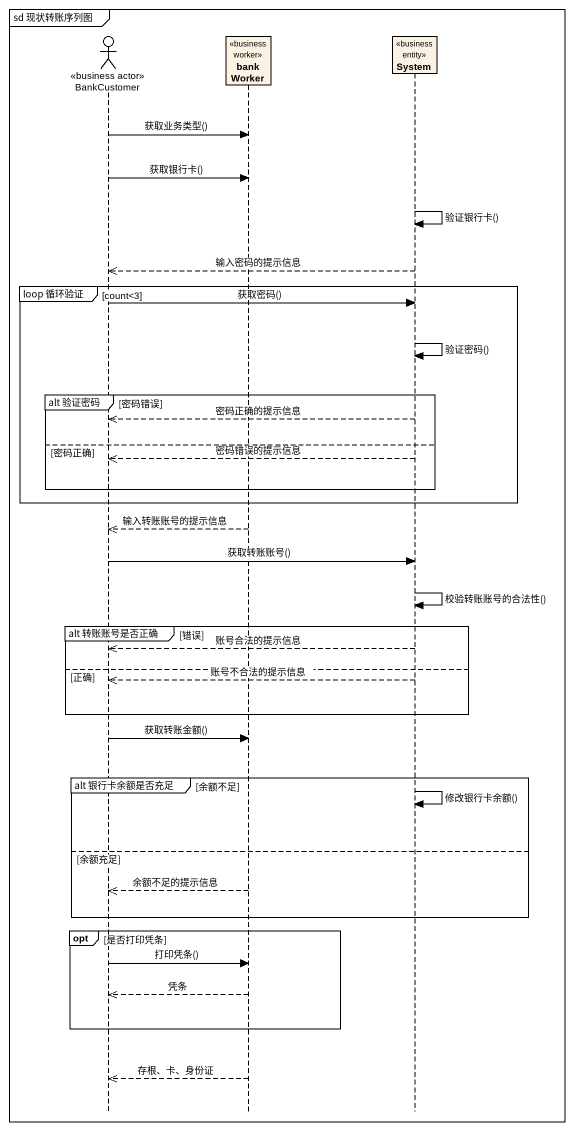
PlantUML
@startuml
mainframe sd 现状转账序列图
hide footbox
actor BankCustomer <<business actor>>
participant bankWorker <<business worker>>
participant System <<business entity>>

BankCustomer -> bankWorker : 获取业务类型()
BankCustomer -> bankWorker : 获取银行卡()
System -> System : 验证银行卡()
System -->> BankCustomer : 输入密码的提示信息
group loop 循环验证 [count<3]
  BankCustomer -> System : 获取密码()
  System -> System : 验证密码()
  group alt 验证密码 [密码错误]
    System -->> BankCustomer : 密码正确的提示信息
  else 密码正确
    System -->> BankCustomer : 密码错误的提示信息
  end
end
bankWorker -->> BankCustomer : 输入转账账号的提示信息
BankCustomer -> System : 获取转账账号()
System -> System : 校验转账账号的合法性()
group alt 转账账号是否正确 [错误]
  System -->> BankCustomer : 账号合法的提示信息
else 正确
  System -->> BankCustomer : 账号不合法的提示信息
end
BankCustomer -> bankWorker : 获取转账金额()
group alt 银行卡余额是否充足 [余额不足]
  System -> System : 修改银行卡余额()
else 余额充足
  bankWorker -->> BankCustomer : 余额不足的提示信息
end
opt 是否打印凭条
  BankCustomer -> bankWorker : 打印凭条()
  bankWorker -->> BankCustomer : 凭条
end
bankWorker -->> BankCustomer : 存根、卡、身份证
@enduml
